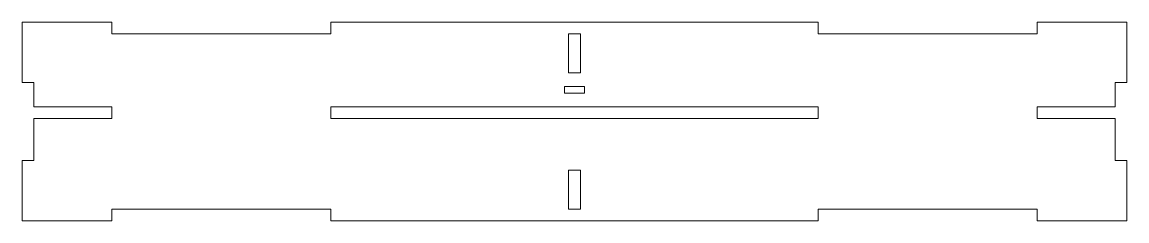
# Model space of a CAD drawing. Header units: millimetres. Extents: x 936 to 1503, y 559 to 661.
import ezdxf

# ---------------------------------------------------------------- set-up
doc = ezdxf.new("R2010")
doc.units = ezdxf.units.MM
doc.header["$MEASUREMENT"] = 0
doc.layers.get('0').update_dxf_attribs({"lineweight": 0})

msp = doc.modelspace()

# ---------------------------------------------------------------- linework, layer by layer
at = {"color": 18, "lineweight": 15, "true_color": 0x000000}
for p, q in [((982.41, 660.95), (936.41, 660.95)), ((936.41, 660.95), (936.41, 629.95)), ((982.41, 654.95), (982.41, 660.95)), ((1344.91, 660.95), (1094.91, 660.95)), ((1094.91, 660.95), (1094.91, 654.95)), ((1344.91, 654.95), (1344.91, 660.95)), ((1503.41, 660.95), (1457.41, 660.95)), ((1457.41, 660.95), (1457.41, 654.95)), ((1503.41, 629.95), (1503.41, 660.95)), ((1094.91, 654.95), (982.41, 654.95)), ((1216.91, 654.95), (1216.91, 634.95)), ((1222.91, 654.95), (1216.91, 654.95)), ((1222.91, 634.95), (1222.91, 654.95)), ((1457.41, 654.95), (1344.91, 654.95)), ((936.41, 629.95), (942.41, 629.95)), ((942.41, 629.95), (942.41, 617.45)), ((1216.91, 634.95), (1222.91, 634.95)), ((1497.41, 617.45), (1497.41, 629.95)), ((1497.41, 629.95), (1503.41, 629.95)), ((942.41, 617.45), (982.41, 617.45)), ((982.41, 617.45), (982.41, 611.45)), ((1094.91, 617.45), (1094.91, 611.45)), ((1344.91, 617.45), (1094.91, 617.45)), ((1344.91, 611.45), (1344.91, 617.45)), ((1457.41, 611.45), (1457.41, 617.45)), ((1457.41, 617.45), (1497.41, 617.45)), ((982.41, 611.45), (942.41, 611.45)), ((942.41, 611.45), (942.41, 589.95)), ((1094.91, 611.45), (1344.91, 611.45)), ((1497.41, 611.45), (1457.41, 611.45)), ((1497.41, 589.95), (1497.41, 611.45)), ((936.41, 589.95), (936.41, 558.95)), ((942.41, 589.95), (936.41, 589.95)), ((1503.41, 589.95), (1497.41, 589.95)), ((1503.41, 558.95), (1503.41, 589.95)), ((1216.91, 584.95), (1216.91, 564.95)), ((1222.91, 584.95), (1216.91, 584.95)), ((1222.91, 564.95), (1222.91, 584.95)), ((982.41, 558.95), (982.41, 564.95)), ((982.41, 564.95), (1094.91, 564.95)), ((1094.91, 564.95), (1094.91, 558.95)), ((1216.91, 564.95), (1222.91, 564.95)), ((1344.91, 558.95), (1344.91, 564.95)), ((1344.91, 564.95), (1457.41, 564.95)), ((1457.41, 564.95), (1457.41, 558.95)), ((936.41, 558.95), (982.41, 558.95)), ((1094.91, 558.95), (1344.91, 558.95)), ((1457.41, 558.95), (1503.41, 558.95))]:
    msp.add_line(p, q, dxfattribs=at)
msp.add_lwpolyline([(1225.08, 624.42), (1214.74, 624.42), (1214.74, 627.98), (1225.08, 627.98)], close=True, dxfattribs=at)

doc.saveas('drawing.dxf')
